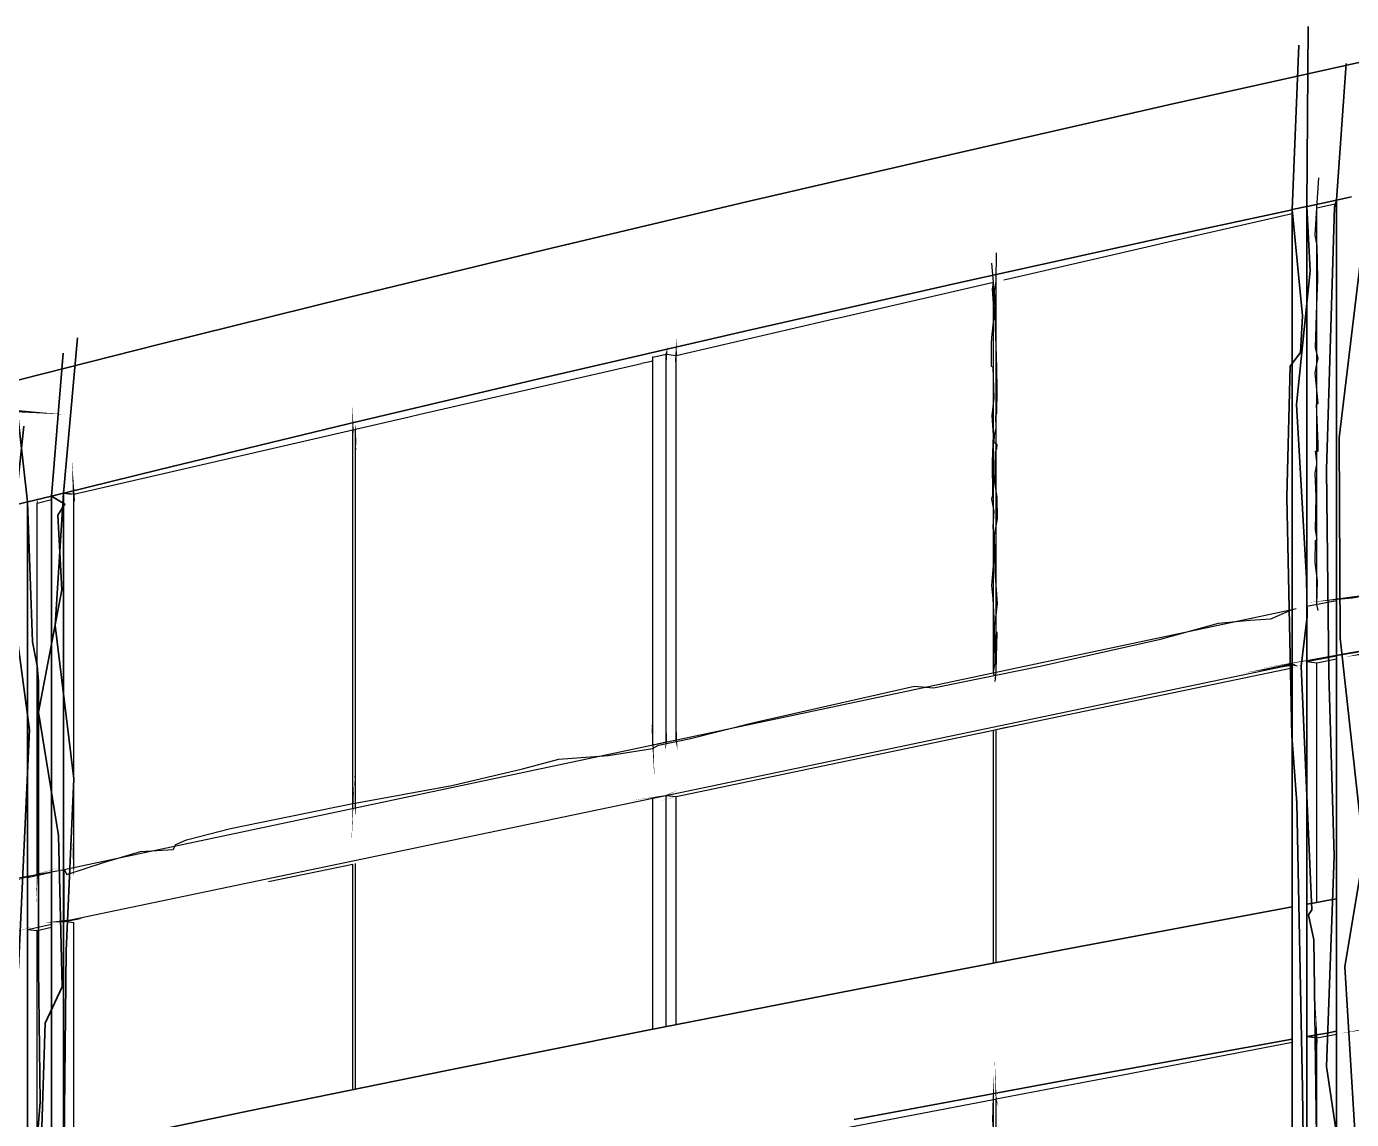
# Model space of a CAD drawing. Header units: inches. Extents: x -877 to 882, y -418 to 410.
# Drawn here: x -603.8 to -516, y 166.5 to 238.9 of the extents above; entities that cross this region are included whole.
import ezdxf

# ---------------------------------------------------------------- set-up
doc = ezdxf.new("R2010")
doc.units = ezdxf.units.IN
doc.header["$LTSCALE"] = 0.5
doc.header["$MEASUREMENT"] = 0
doc.layers.get('0').update_dxf_attribs({"lineweight": 18})
for name, color, linetype, lineweight in [('A-Glaz-Curt', 52, 'Continuous', 35), ('A-Glaz-Curt-Unit', 51, 'Continuous', 25), ('A-Wall', 113, 'Continuous', 35)]:
    doc.layers.add(name, color=color, linetype=linetype, lineweight=lineweight)

# ---------------------------------------------------------------- blocks, each defined once
blk = doc.blocks.new('*U12')
at = {"color": 7, "linetype": 'Continuous', "lineweight": -3}
for p, q in [((-528.425, 224.528), (-519.92, 226.487)), ((-538.636, 222.176), (-528.695, 224.466)), ((-528.695, 224.466), (-528.425, 224.528)), ((-539.034, 222.084), (-538.636, 222.176)), ((-549.76, 219.613), (-539.726, 221.924)), ((-550.294, 219.49), (-549.76, 219.613)), ((-577.714, 213.173), (-563.05, 216.551)), ((-563.049, 216.552), (-562.391, 216.703)), ((-581.998, 212.186), (-578.433, 213.008)), ((-578.433, 213.008), (-577.714, 213.173)), ((-562.284, 187.749), (-561.439, 187.926)), ((-587.771, 182.216), (-582.169, 183.386)), ((-600.674, 179.521), (-600.674, 179.521)), ((-600.674, 179.521), (-600.674, 179.521)), ((-533.519, 168.975), (-531.144, 169.429))]:
    blk.add_line(p, q, dxfattribs=at)
at = {"layer": 'A-Glaz-Curt', "color": 143, "linetype": 'Continuous', "lineweight": 35}
for p, q in [((-527.628, 233.777), (-512.723, 237.088)), ((-542.046, 230.505), (-527.628, 233.777)), ((-555.989, 227.272), (-542.046, 230.505)), ((-516.975, 227.369), (-515.99, 227.581)), ((-569.465, 224.077), (-555.989, 227.272)), ((-527.628, 225.059), (-519.92, 226.726)), ((-519.92, 226.734), (-518.941, 226.946)), ((-519.92, -208.161), (-519.92, 226.734)), ((-518.941, -208.235), (-518.941, 226.946)), ((-518.941, 226.946), (-518.918, 226.942)), ((-518.918, 226.942), (-516.975, 227.362)), ((-516.975, -208.384), (-516.975, 227.369)), ((-542.046, 221.873), (-527.628, 225.059)), ((-582.486, 220.92), (-569.465, 224.077)), ((-555.989, 218.726), (-542.046, 221.873)), ((-595.06, 217.801), (-582.486, 220.92)), ((-569.465, 215.615), (-555.989, 218.726)), ((-607.197, 214.721), (-595.06, 217.801)), ((-582.486, 212.542), (-569.465, 215.615)), ((-595.06, 209.506), (-582.486, 212.542)), ((-601.334, 207.956), (-595.06, 209.506)), ((-604.526, 207.173), (-603.737, 207.369)), ((-603.737, -201.392), (-603.737, 207.369)), ((-603.737, 207.369), (-603.717, 207.367)), ((-603.717, 207.367), (-602.152, 207.754)), ((-602.152, 207.762), (-601.358, 207.959)), ((-602.152, -201.529), (-602.152, 207.762)), ((-601.358, -201.598), (-601.358, 207.959)), ((-601.358, 207.959), (-600.784, 207.892)), ((-518.287, 180.844), (-517.631, 180.965)), ((-517.631, 180.965), (-516.975, 181.086)), ((-516.975, 172.306), (-516.975, 181.086)), ((-516.975, 181.086), (-516.975, 181.086)), ((-534.676, 177.781), (-519.92, 180.542)), ((-519.92, 171.779), (-519.92, 180.542)), ((-519.92, 180.542), (-519.92, 180.542)), ((-518.941, 180.724), (-518.287, 180.844)), ((-518.941, 171.954), (-518.941, 180.724)), ((-548.946, 175.051), (-534.676, 177.781)), ((-562.739, 172.355), (-548.946, 175.051)), ((-576.065, 169.691), (-562.739, 172.355)), ((-518.287, 172.071), (-517.631, 172.188)), ((-517.631, 172.188), (-516.975, 172.306)), ((-516.975, 172.306), (-516.975, 172.306)), ((-534.676, 169.105), (-519.92, 171.779)), ((-519.92, 171.779), (-519.92, 171.779)), ((-518.941, 171.954), (-518.287, 172.071)), ((-518.941, 171.954), (-518.29, 171.879)), ((-588.935, 167.059), (-576.065, 169.691)), ((-548.946, 166.462), (-534.676, 169.105)), ((-601.357, 164.459), (-588.935, 167.059))]:
    blk.add_line(p, q, dxfattribs=at)
at = {"layer": 'A-Glaz-Curt-Unit', "color": 141, "linetype": 'Continuous', "lineweight": 25}
for p, q in [((-518.29, 226.855), (-516.975, 227.138)), ((-518.29, 200.583), (-518.29, 226.855)), ((-560.749, 217.081), (-550.294, 219.49)), ((-560.749, 191.615), (-560.749, 217.081)), ((-562.39, 216.704), (-562.284, 216.728)), ((-600.674, 207.884), (-582.169, 212.147)), ((-603.086, 207.294), (-602.152, 207.525)), ((-603.086, 182.635), (-603.086, 207.294)), ((-600.674, 183.167), (-600.674, 207.884)), ((-518.29, 196.719), (-516.975, 196.976)), ((-518.29, 180.844), (-518.29, 196.719)), ((-539.544, 192.287), (-519.92, 196.385)), ((-560.749, 187.859), (-539.726, 192.249)), ((-560.749, 172.744), (-560.749, 187.859)), ((-603.086, 178.986), (-602.152, 179.196)), ((-600.674, 164.602), (-600.674, 179.521)), ((-603.086, 164.092), (-603.086, 178.986)), ((-518.29, 171.879), (-516.975, 172.114)), ((-531.144, 169.429), (-519.92, 171.574)), ((-518.29, 139.491), (-518.29, 171.879)), ((-539.544, 167.824), (-533.519, 168.975)), ((-560.749, 163.772), (-539.726, 167.789))]:
    blk.add_line(p, q, dxfattribs=at)
at = {"layer": 'A-Glaz-Curt-Unit', "color": 143, "linetype": 'Continuous', "lineweight": 25}
for p, q in [((-539.726, 196.063), (-539.726, 221.924)), ((-539.544, 196.102), (-539.544, 221.967)), ((-562.284, 216.961), (-561.4, 217.164)), ((-562.284, 191.29), (-562.284, 216.961)), ((-561.4, 191.477), (-561.4, 217.164)), ((-561.4, 217.164), (-560.749, 217.081)), ((-582.169, 212.147), (-581.998, 212.186)), ((-582.169, 187.082), (-582.169, 212.147)), ((-581.998, 187.118), (-581.998, 212.186)), ((-601.315, 183.031), (-519.928, 200.253)), ((-519.928, 196.601), (-519.928, 200.253)), ((-519.928, 200.253), (-519.92, 200.252)), ((-518.94, 200.455), (-516.975, 200.843)), ((-518.94, 196.801), (-518.94, 200.455)), ((-516.975, 197.185), (-516.975, 200.843)), ((-516.975, 200.843), (-516.975, 200.843)), ((-518.94, 196.801), (-516.975, 197.185)), ((-518.94, 196.801), (-518.29, 196.719)), ((-516.975, 197.185), (-516.975, 197.185)), ((-561.439, 187.926), (-519.928, 196.601)), ((-519.928, 196.601), (-519.92, 196.6)), ((-562.284, 191.29), (-561.4, 191.477)), ((-561.4, 191.477), (-561.4, 191.477)), ((-539.726, 192.249), (-539.544, 192.287)), ((-539.726, 176.815), (-539.726, 192.249)), ((-539.544, 176.85), (-539.544, 192.287)), ((-562.284, 187.749), (-561.439, 187.926)), ((-561.4, 172.617), (-561.4, 187.934)), ((-561.4, 187.934), (-560.749, 187.859)), ((-601.315, 179.592), (-562.284, 187.749)), ((-562.284, 172.444), (-562.284, 187.749)), ((-603.735, 182.487), (-602.152, 182.847)), ((-602.152, 179.411), (-602.152, 182.847)), ((-602.152, 182.847), (-602.152, 182.847)), ((-601.315, 179.592), (-601.315, 183.031)), ((-582.169, 168.442), (-582.169, 183.386)), ((-581.998, 168.477), (-581.998, 183.421)), ((-603.735, 179.055), (-603.735, 182.487)), ((-603.735, 179.055), (-602.152, 179.411)), ((-602.152, 179.411), (-602.152, 179.411)), ((-601.315, 179.592), (-600.674, 179.521)), ((-603.735, 179.055), (-603.086, 178.986)), ((-539.726, 167.789), (-539.544, 167.824)), ((-539.726, 135.903), (-539.726, 167.789)), ((-539.544, 135.934), (-539.544, 167.824))]:
    blk.add_line(p, q, dxfattribs=at)
blk = doc.blocks.new('New Napkin Sketch')
at = {"layer": 'A-Wall', "color": 143, "linetype": 'Continuous', "lineweight": 35}
for p, q in [((-527.628, 233.777), (-512.723, 237.088)), ((-542.046, 230.505), (-527.628, 233.777)), ((-555.989, 227.272), (-542.046, 230.505)), ((-516.975, 227.369), (-515.99, 227.581)), ((-569.465, 224.077), (-555.989, 227.272)), ((-527.628, 225.059), (-519.92, 226.726)), ((-519.92, 226.734), (-518.941, 226.946)), ((-518.941, 226.946), (-518.918, 226.942)), ((-518.918, 226.942), (-516.975, 227.362)), ((-542.046, 221.873), (-527.628, 225.059)), ((-582.486, 220.92), (-569.465, 224.077)), ((-555.989, 218.726), (-542.046, 221.873)), ((-595.06, 217.801), (-582.486, 220.92)), ((-569.465, 215.615), (-555.989, 218.726)), ((-607.197, 214.721), (-595.06, 217.801)), ((-582.486, 212.542), (-569.465, 215.615)), ((-595.06, 209.506), (-582.486, 212.542)), ((-601.334, 207.956), (-595.06, 209.506)), ((-604.526, 207.173), (-603.737, 207.369)), ((-603.737, 207.369), (-603.717, 207.367)), ((-603.717, 207.367), (-602.152, 207.754)), ((-602.152, 207.762), (-601.358, 207.959)), ((-601.358, 207.959), (-600.784, 207.892)), ((-518.287, 180.844), (-517.631, 180.965)), ((-517.631, 180.965), (-516.975, 181.086)), ((-516.975, 172.306), (-516.975, 181.086)), ((-516.975, 181.086), (-516.975, 181.086)), ((-534.676, 177.781), (-519.92, 180.542)), ((-519.92, 171.779), (-519.92, 180.542)), ((-519.92, 180.542), (-519.92, 180.542)), ((-518.941, 180.724), (-518.287, 180.844)), ((-518.941, 171.954), (-518.941, 180.724)), ((-548.946, 175.051), (-534.676, 177.781)), ((-562.739, 172.355), (-548.946, 175.051)), ((-576.065, 169.691), (-562.739, 172.355)), ((-518.287, 172.071), (-517.631, 172.188)), ((-517.631, 172.188), (-516.975, 172.306)), ((-516.975, 172.306), (-516.975, 172.306)), ((-534.676, 169.105), (-519.92, 171.779)), ((-519.92, 171.779), (-519.92, 171.779)), ((-518.941, 171.954), (-518.287, 172.071)), ((-518.941, 171.954), (-518.29, 171.879)), ((-588.935, 167.059), (-576.065, 169.691)), ((-548.946, 166.462), (-534.676, 169.105)), ((-601.357, 164.459), (-588.935, 167.059))]:
    blk.add_line(p, q, dxfattribs=at)
at = {"layer": 'A-Wall', "color": 141, "linetype": 'Continuous', "lineweight": 25}
for p, q in [((-518.29, 226.855), (-516.975, 227.138)), ((-560.749, 217.081), (-550.294, 219.49)), ((-562.39, 216.704), (-562.284, 216.728)), ((-600.674, 207.884), (-582.169, 212.147)), ((-603.086, 207.294), (-602.152, 207.525)), ((-518.29, 196.719), (-516.975, 196.976)), ((-518.29, 180.844), (-518.29, 196.719)), ((-560.749, 172.744), (-560.749, 187.859)), ((-603.086, 178.986), (-602.152, 179.196)), ((-600.674, 164.602), (-600.674, 179.521)), ((-603.086, 164.092), (-603.086, 178.986)), ((-518.29, 171.879), (-516.975, 172.114)), ((-531.144, 169.429), (-519.92, 171.574)), ((-539.544, 167.824), (-533.519, 168.975))]:
    blk.add_line(p, q, dxfattribs=at)
at = {"layer": 'A-Wall', "color": 7, "linetype": 'Continuous', "lineweight": -3}
for p, q in [((-528.425, 224.528), (-519.92, 226.487)), ((-538.636, 222.176), (-528.695, 224.466)), ((-528.695, 224.466), (-528.425, 224.528)), ((-539.034, 222.084), (-538.636, 222.176)), ((-549.76, 219.613), (-539.726, 221.924)), ((-550.294, 219.49), (-549.76, 219.613)), ((-577.714, 213.173), (-563.05, 216.551)), ((-563.049, 216.552), (-562.391, 216.703)), ((-581.998, 212.186), (-578.433, 213.008)), ((-578.433, 213.008), (-577.714, 213.173)), ((-562.284, 187.749), (-561.439, 187.926)), ((-587.771, 182.216), (-582.169, 183.386)), ((-600.674, 179.521), (-600.674, 179.521)), ((-600.674, 179.521), (-600.674, 179.521)), ((-533.519, 168.975), (-531.144, 169.429))]:
    blk.add_line(p, q, dxfattribs=at)
at = {"layer": 'A-Wall', "color": 143, "linetype": 'Continuous', "lineweight": 25}
for p, q in [((-562.284, 216.961), (-561.4, 217.164)), ((-561.4, 217.164), (-560.749, 217.081)), ((-582.169, 212.147), (-581.998, 212.186)), ((-519.928, 196.601), (-519.928, 200.253)), ((-519.928, 200.253), (-519.92, 200.252)), ((-518.94, 200.455), (-516.975, 200.843)), ((-518.94, 196.801), (-518.94, 200.455)), ((-516.975, 197.185), (-516.975, 200.843)), ((-516.975, 200.843), (-516.975, 200.843)), ((-518.94, 196.801), (-516.975, 197.185)), ((-518.94, 196.801), (-518.29, 196.719)), ((-516.975, 197.185), (-516.975, 197.185)), ((-519.928, 196.601), (-519.92, 196.6)), ((-562.284, 191.29), (-561.4, 191.477)), ((-561.4, 191.477), (-561.4, 191.477)), ((-539.726, 192.249), (-539.544, 192.287)), ((-539.726, 176.815), (-539.726, 192.249)), ((-539.544, 176.85), (-539.544, 192.287)), ((-562.284, 187.749), (-561.439, 187.926)), ((-561.4, 172.617), (-561.4, 187.934)), ((-561.4, 187.934), (-560.749, 187.859)), ((-562.284, 172.444), (-562.284, 187.749)), ((-603.735, 182.487), (-602.152, 182.847)), ((-602.152, 179.411), (-602.152, 182.847)), ((-602.152, 182.847), (-602.152, 182.847)), ((-601.315, 179.592), (-601.315, 183.031)), ((-582.169, 168.442), (-582.169, 183.386)), ((-581.998, 168.477), (-581.998, 183.421)), ((-603.735, 179.055), (-603.735, 182.487)), ((-603.735, 179.055), (-602.152, 179.411)), ((-602.152, 179.411), (-602.152, 179.411)), ((-601.315, 179.592), (-600.674, 179.521)), ((-603.735, 179.055), (-603.086, 178.986)), ((-539.726, 167.789), (-539.544, 167.824))]:
    blk.add_line(p, q, dxfattribs=at)
at = {"layer": 'A-Wall', "color": 143, "linetype": 'Continuous', "lineweight": 35, "extrusion": (0, 0, -1)}
for points in [[(515.447, 160.239), (516.431, 176.571), (515.179, 184.153), (516.751, 198.337), (516.804, 211.609), (515.387, 223.343)], [(517.982, 50.011), (519.148, 61.406), (518.498, 76.56), (519.431, 79.673), (518.72, 95.987), (519.717, 105.739), (518.162, 106.969), (519.451, 112.858), (519.121, 124.065), (518.516, 134.156), (519.832, 145.083), (519.525, 159.159), (518.285, 163.707), (518.476, 178.371), (518.833, 180.029), (518.626, 180.351), (519.336, 196.498), (518.939, 199.788), (518.975, 202.331), (519.624, 213.819), (518.725, 222.678), (518.941, 226.946), (518.871, 238.863)], [(519.378, 54.745), (520.058, 59.5), (519.614, 61.29), (519.964, 76.373), (520.331, 89.731), (520.803, 98.864), (519.256, 99.674), (520.576, 106.414), (520.52, 117.683), (519.506, 135.257), (519.979, 146.742), (518.984, 150.601), (519.239, 168.499), (519.606, 187.43), (519.953, 191.87), (520.269, 207.696), (520.061, 216.36), (519.368, 217.275), (519.228, 219.703), (519.92, 226.734), (519.49, 237.631)], [(517.256, 39.736), (516.064, 58.901), (516.364, 71.647), (517.099, 72.499), (516.711, 74.636), (517.637, 89.923), (517.488, 97.868), (516.393, 105.805), (516.834, 118.384), (516.908, 127.211), (516.173, 130.954), (517.17, 145.29), (517.51, 155.15), (516.46, 158.742), (516.378, 161.515), (517.636, 169.963), (517.137, 183.913), (517.484, 195.958), (517.652, 209.519), (517.111, 226.888), (516.975, 227.369), (516.333, 236.42)], [(601.942, 49.249), (601.677, 58.091), (600.507, 70.503), (601.821, 86.637), (601.407, 103.84), (600.821, 120.251), (601.141, 130.652), (601.681, 144.626), (601.322, 157.697), (601.374, 158.572), (601.181, 177.637), (600.664, 189.023), (601.908, 199.182), (601.358, 207.959), (600.428, 218.243)], [(601.807, 42.372), (601.476, 60.193), (602.012, 65.144), (602.679, 74.822), (602.259, 78.491), (602.365, 82.822), (602.714, 96.535), (602.282, 104.109), (602.24, 106.831), (601.488, 111.261), (602.968, 129.365), (601.463, 136.257), (603.074, 143.342), (603.074, 156.991), (602.561, 172.85), (601.438, 175.252), (601.685, 185.276), (602.997, 193.44), (601.463, 201.539), (601.722, 206.492), (601.265, 207.227), (602.152, 207.762), (601.373, 217.218)], [(603.913, 43.513), (602.919, 62.55), (602.922, 79.524), (603.004, 93.968), (603.452, 110.912), (603.689, 113.039), (603.142, 123.254), (604.236, 130.807), (603.401, 144.319), (603.452, 160.669), (602.903, 167.607), (603.013, 176.438), (603.016, 195.498), (603.084, 196.503), (603.399, 198.094), (603.737, 207.369), (604.522, 214.458)], [(603.734, 53), (604.572, 58.364), (603.727, 61.609), (604.585, 67.86), (604.655, 86.219), (604.145, 96.599), (603.591, 99.889), (603.878, 117.269), (604.88, 127.475), (604.323, 144.694), (604.428, 155.331), (605.264, 158.165), (605.288, 172.115), (604.326, 176.518), (603.612, 192.282), (605.469, 206.132), (604.526, 207.173), (603.984, 212.386)]]:
    blk.add_lwpolyline(points, dxfattribs=at)
at = {"layer": 'A-Wall', "color": 141, "linetype": 'Continuous', "lineweight": 25, "extrusion": (0, 0, -1)}
blk.add_lwpolyline([(518.202, 200.171), (518.29, 200.583), (518.249, 202.114), (518.387, 203.388), (518.382, 204.812), (518.27, 204.881), (518.386, 205.528), (518.338, 207.731), (518.402, 209.265), (518.296, 209.847), (518.286, 210.044), (518.383, 210.726), (518.201, 210.727), (518.193, 211.232), (518.315, 213.843), (518.197, 213.901), (518.39, 215.912), (518.265, 216.615), (518.209, 216.895), (518.384, 217.578), (518.308, 219.777), (518.227, 222.136), (518.268, 224.348), (518.407, 225.046), (518.29, 226.855), (518.162, 228.846)], dxfattribs=at)
at = {"layer": 'A-Wall', "color": 252, "linetype": 'Continuous', "lineweight": 50, "extrusion": (0, 0, -1)}
blk.add_lwpolyline([(610.652, 213.822, 0.436, 0, 0), (601.232, 213.159, 0, 0, 0)], format="xyseb", dxfattribs=at)
at = {"layer": 'A-Wall', "color": 143, "linetype": 'Continuous', "lineweight": 25, "extrusion": (0, 0, -1)}
for points in [[(539.639, 195.82), (539.726, 196.063), (539.612, 196.728), (539.642, 199.223), (539.734, 200.943), (539.833, 201.842), (539.624, 204.209), (539.737, 205.715), (539.681, 206.769), (539.823, 207.544), (539.749, 207.836), (539.777, 210.037), (539.718, 211.793), (539.803, 213.089), (539.67, 214.235), (539.727, 216.307), (539.854, 216.331), (539.841, 216.425), (539.838, 217.842), (539.82, 218.264), (539.703, 219.482), (539.666, 219.835), (539.779, 221.49), (539.768, 221.594), (539.726, 221.924), (539.834, 223.191)], [(539.599, 195.474), (539.544, 196.102), (539.524, 197.117), (539.478, 198.72), (539.537, 198.73), (539.561, 199.693), (539.451, 200.642), (539.599, 202.763), (539.651, 205.196), (539.449, 206.242), (539.477, 207.696), (539.617, 208.651), (539.582, 210.692), (539.486, 210.91), (539.479, 211.158), (539.669, 211.307), (539.649, 211.834), (539.54, 212.235), (539.569, 213.076), (539.494, 213.251), (539.473, 214.828), (539.495, 216.253), (539.535, 217.716), (539.591, 218.947), (539.635, 220.86), (539.648, 221.408), (539.544, 221.967), (539.514, 223.863)], [(605.687, 182.223), (601.315, 183.031), (601.138, 182.685), (598.698, 183.479), (596.257, 184.211), (594.091, 184.353), (593.914, 184.688), (593.188, 184.99), (590.281, 185.743), (582.388, 187.353), (575.624, 188.594), (570.93, 189.682), (568.515, 190.327), (565.25, 190.579), (562.324, 191.026), (561.922, 191.249), (559.875, 191.679), (555.588, 192.749), (552.861, 193.369), (544.953, 195.158), (543.692, 195.046), (536.624, 196.49), (528.655, 198.275), (524.796, 199.34), (522.706, 199.537), (521.325, 199.634), (519.928, 200.253), (519.657, 200.321)]]:
    blk.add_lwpolyline(points, dxfattribs=at)
at = {"layer": 'A-Wall', "color": 141, "linetype": 'Continuous', "lineweight": 25, "extrusion": (0, 0, -1)}
for points in [[(560.652, 190.933, 0, 0.11, 0), (560.749, 191.615, 0.11, 0, 0), (560.684, 192.224, 0, 0, 0), (560.756, 193.423, 0, 0, 0), (560.741, 194.09, 0, 0, 0), (560.711, 195.996, 0, 0, 0), (560.717, 196.791, 0, 0, 0), (560.719, 197.046, 0, 0, 0), (560.651, 197.24, 0, 0, 0), (560.702, 199.61, 0, 0, 0), (560.785, 200.316, 0, 0, 0), (560.749, 201.59, 0, 0, 0), (560.852, 204.11, 0, 0, 0), (560.85, 206.611, 0, 0, 0), (560.807, 207.574, 0, 0, 0), (560.721, 208.59, 0, 0, 0), (560.835, 209.631, 0, 0, 0), (560.648, 210.221, 0, 0, 0), (560.844, 211.61, 0, 0, 0), (560.839, 214.076, 0, 0, 0), (560.834, 216.567, 0, 0.109, 0), (560.749, 217.081, 0.109, 0, 0), (560.725, 218.193, 0, 0, 0)], [(600.68, 182.527, 0, 0.0847, 0), (600.674, 183.167, 0.0847, 0, 0), (600.763, 184.887, 0, 0, 0), (600.716, 185.04, 0, 0, 0), (600.604, 187.053, 0, 0, 0), (600.648, 188.992, 0, 0, 0), (600.701, 189.503, 0, 0, 0), (600.641, 189.756, 0, 0, 0), (600.581, 190.421, 0, 0, 0), (600.779, 191.438, 0, 0, 0), (600.69, 193.805, 0, 0, 0), (600.718, 195.848, 0, 0, 0), (600.631, 195.922, 0, 0, 0), (600.736, 197.538, 0, 0, 0), (600.692, 198.853, 0, 0, 0), (600.696, 201.289, 0, 0, 0), (600.794, 202.333, 0, 0, 0), (600.788, 203.77, 0, 0, 0), (600.768, 205.616, 0, 0, 0), (600.581, 207.32, 0, 0.118, 0), (600.674, 207.884, 0.118, 0, 0), (600.788, 210.149, 0, 0, 0)], [(603.175, 180.619, 0, 0.0535, 0), (603.086, 182.635, 0.0535, 0, 0), (603.1, 184.261, 0, 0, 0), (603.133, 184.904, 0, 0, 0), (603.015, 185.155, 0, 0, 0), (603.023, 185.183, 0, 0, 0), (603.003, 185.377, 0, 0, 0), (603.083, 185.591, 0, 0, 0), (603.161, 185.995, 0, 0, 0), (603.068, 187.179, 0, 0, 0), (603.079, 189.338, 0, 0, 0), (603.166, 191.721, 0, 0, 0), (603.015, 192.056, 0, 0, 0), (603.019, 193.218, 0, 0, 0), (602.981, 195.39, 0, 0, 0), (603.179, 197.364, 0, 0, 0), (603.174, 199.455, 0, 0, 0), (603.158, 201.921, 0, 0, 0), (603.145, 202.123, 0, 0, 0), (603.09, 202.452, 0, 0, 0), (603.121, 202.893, 0, 0, 0), (603.175, 204.763, 0, 0, 0), (603.163, 206.765, 0, 0.0803, 0), (603.086, 207.294, 0.0803, 0, 0), (603.101, 207.629, 0, 0, 0)], [(516.401, 197.1, 0, 0.1, 0), (515.301, 197.296, 0.1, 0, 0), (513.609, 197.594, 0, 0, 0), (512.305, 197.727, 0, 0, 0), (512.223, 197.768, 0, 0, 0), (510.561, 198.246, 0, 0, 0), (509.135, 198.47, 0, 0, 0), (507.839, 198.649, 0, 0, 0), (507.01, 198.769, 0, 0, 0), (506.04, 199.013, 0, 0, 0), (504.597, 199.254, 0, 0, 0), (502.981, 199.465, 0, 0, 0), (501.792, 199.704, 0, 0, 0), (499.905, 200.168, 0, 0, 0), (498.481, 200.276, 0, 0, 0), (496.423, 200.72, 0, 0, 0), (495.284, 200.967, 0, 0, 0), (494.945, 201.124, 0, 0, 0), (494.063, 201.174, 0, 0, 0), (493.991, 201.129, 0, 0.0103, 0), (492.019, 201.549, 0.0103, 0, 0), (491.002, 201.667, 0, 0, 0)], [(540.952, 192.002, 0, 0.0617, 0), (539.544, 192.287, 0.0617, 0, 0), (538.669, 192.525, 0, 0, 0), (537.597, 192.766, 0, 0, 0), (537.573, 192.778, 0, 0, 0), (535.628, 193.14, 0, 0, 0), (534.206, 193.416, 0, 0, 0), (533.091, 193.689, 0, 0, 0), (531.853, 193.831, 0, 0, 0), (531.429, 194.028, 0, 0, 0), (530.773, 194.053, 0, 0, 0), (530.005, 194.315, 0, 0, 0), (528.832, 194.509, 0, 0, 0), (528.274, 194.685, 0, 0, 0), (527.252, 194.931, 0, 0, 0), (525.482, 195.3, 0, 0, 0), (524.626, 195.498, 0, 0, 0), (524.09, 195.529, 0, 0, 0), (522.177, 195.904, 0, 0, 0), (521.098, 196.125, 0, 0, 0), (520.264, 196.32, 0, 0.0158, 0), (519.92, 196.385, 0.0158, 0, 0), (519.145, 196.625, 0, 0, 0)], [(561.866, 187.534, 0, 0.0166, 0), (560.749, 187.859, 0.0166, 0, 0), (560.657, 187.808, 0, 0, 0), (558.674, 188.356, 0, 0, 0), (556.596, 188.697, 0, 0, 0), (554.999, 188.991, 0, 0, 0), (553.171, 189.35, 0, 0, 0), (551.886, 189.615, 0, 0, 0), (551.166, 189.906, 0, 0, 0), (549.202, 190.214, 0, 0, 0), (548.125, 190.415, 0, 0, 0), (547.702, 190.688, 0, 0, 0), (546.521, 190.761, 0, 0, 0), (546.362, 190.918, 0, 0, 0), (544.985, 191.211, 0, 0, 0), (543.161, 191.62, 0, 0, 0), (542.471, 191.69, 0, 0, 0), (540.969, 191.893, 0, 0, 0), (540.957, 191.995, 0, 0, 0), (540.721, 191.942, 0, 0.00648, 0), (539.726, 192.249, 0.00648, 0, 0), (537.675, 192.729, 0, 0, 0)], [(516.807, 172.143, 0, 0.0609, 0), (515.301, 172.407, 0.0609, 0, 0)], [(518.341, 138.618, 0, 0.0494, 0), (518.29, 139.491, 0.0494, 0, 0), (518.139, 141.901, 0, 0, 0), (518.434, 142.184, 0, 0, 0), (518.365, 143.694, 0, 0, 0), (518.13, 145.657, 0, 0, 0), (518.145, 146.095, 0, 0, 0), (518.362, 149.321, 0, 0, 0), (518.281, 150.729, 0, 0, 0), (518.182, 153.3, 0, 0, 0), (518.246, 155.281, 0, 0, 0), (518.273, 158.498, 0, 0, 0), (518.435, 160.263, 0, 0, 0), (518.21, 163.215, 0, 0, 0), (518.209, 165.779, 0, 0, 0), (518.43, 168.572, 0, 0, 0), (518.231, 171.465, 0, 0.0869, 0), (518.29, 171.879, 0.0869, 0, 0), (518.363, 173.851, 0, 0, 0)], [(562.614, 163.389, 0, 0.096, 0), (560.749, 163.772, 0.096, 0, 0), (560.187, 163.91, 0, 0, 0), (559.021, 164.163, 0, 0, 0), (557.926, 164.322, 0, 0, 0), (556.079, 164.703, 0, 0, 0), (555.728, 164.781, 0, 0, 0), (554.757, 165.02, 0, 0, 0), (552.915, 165.311, 0, 0, 0), (551.031, 165.737, 0, 0, 0), (549.309, 166.018, 0, 0, 0), (547.219, 166.348, 0, 0, 0), (547.102, 166.438, 0, 0, 0), (545.076, 166.745, 0, 0, 0), (543.512, 167.153, 0, 0, 0), (542.279, 167.303, 0, 0, 0), (541.554, 167.502, 0, 0, 0), (540.325, 167.674, 0, 0.0124, 0), (539.726, 167.789, 0.0124, 0, 0), (539.24, 167.826, 0, 0, 0)]]:
    blk.add_lwpolyline(points, format="xyseb", dxfattribs=at)
at = {"layer": 'A-Wall', "color": 143, "linetype": 'Continuous', "lineweight": 25, "extrusion": (0, 0, -1)}
for points in [[(522.128, 196.319, 0, 0.112, 0), (515.942, 197.38, 0.112, 0, 0), (507.887, 198.752, 0, 0, 0)], [(562.182, 188.965, 0, 0.0797, 0), (562.284, 191.29, 0.0797, 0, 0), (562.395, 192.761, 0, 0, 0), (562.163, 193.226, 0, 0, 0), (562.235, 194.457, 0, 0, 0), (562.267, 195.188, 0, 0, 0), (562.224, 197.37, 0, 0, 0), (562.225, 199.333, 0, 0, 0), (562.343, 200.641, 0, 0, 0), (562.309, 200.996, 0, 0, 0), (562.314, 203.501, 0, 0, 0), (562.325, 205.396, 0, 0, 0), (562.404, 206.142, 0, 0, 0), (562.235, 207.281, 0, 0, 0), (562.406, 209.557, 0, 0, 0), (562.295, 211.401, 0, 0, 0), (562.399, 211.753, 0, 0, 0), (562.259, 213.923, 0, 0, 0), (562.342, 215.881, 0, 0.0664, 0), (562.284, 216.961, 0.0664, 0, 0), (562.342, 217.062, 0, 0, 0)], [(561.477, 190.83, 0, 0.0875, 0), (561.4, 191.477, 0.0875, 0, 0), (561.369, 192.336, 0, 0, 0), (561.383, 192.919, 0, 0, 0), (561.31, 195.433, 0, 0, 0), (561.298, 197.492, 0, 0, 0), (561.377, 199.18, 0, 0, 0), (561.474, 199.218, 0, 0, 0), (561.289, 200.951, 0, 0, 0), (561.454, 201.542, 0, 0, 0), (561.367, 203.84, 0, 0, 0), (561.284, 205.407, 0, 0, 0), (561.389, 206.13, 0, 0, 0), (561.457, 206.725, 0, 0, 0), (561.445, 207.113, 0, 0, 0), (561.51, 208.682, 0, 0, 0), (561.464, 209.118, 0, 0, 0), (561.424, 211.503, 0, 0, 0), (561.289, 213.113, 0, 0, 0), (561.374, 214.997, 0, 0, 0), (561.294, 215.026, 0, 0, 0), (561.402, 216.067, 0, 0.117, 0), (561.4, 217.164, 0.117, 0, 0), (561.312, 217.638, 0, 0, 0)], [(582.262, 184.711, 0, 0.0506, 0), (582.169, 187.082, 0.0506, 0, 0), (582.054, 189.38, 0, 0, 0), (582.17, 189.925, 0, 0, 0), (582.081, 190.667, 0, 0, 0), (582.153, 192.873, 0, 0, 0), (582.128, 193.273, 0, 0, 0), (582.15, 195.103, 0, 0, 0), (582.188, 195.83, 0, 0, 0), (582.179, 196.775, 0, 0, 0), (582.122, 197.416, 0, 0, 0), (582.25, 198.844, 0, 0, 0), (582.197, 200.256, 0, 0, 0), (582.285, 202.378, 0, 0, 0), (582.146, 204.353, 0, 0, 0), (582.225, 206.675, 0, 0, 0), (582.261, 207.487, 0, 0, 0), (582.171, 209.337, 0, 0, 0), (582.147, 211.652, 0, 0.0971, 0), (582.169, 212.147, 0.0971, 0, 0), (582.213, 213.932, 0, 0, 0)], [(582.013, 186.443, 0, 0.0638, 0), (581.998, 187.118, 0.0638, 0, 0), (582.079, 187.274, 0, 0, 0), (581.95, 187.427, 0, 0, 0), (581.953, 188.963, 0, 0, 0), (582.022, 190.365, 0, 0, 0), (582.036, 190.916, 0, 0, 0), (581.963, 192.006, 0, 0, 0), (582.089, 193.806, 0, 0, 0), (581.952, 194.873, 0, 0, 0), (582.008, 196.602, 0, 0, 0), (581.96, 197.219, 0, 0, 0), (582.031, 199.485, 0, 0, 0), (582.106, 201.547, 0, 0, 0), (582.003, 203.207, 0, 0, 0), (581.937, 204.774, 0, 0, 0), (581.957, 204.953, 0, 0, 0), (581.921, 205.939, 0, 0, 0), (582.094, 207.896, 0, 0, 0), (582.061, 207.943, 0, 0, 0), (581.881, 208.481, 0, 0, 0), (581.923, 210.69, 0, 0.0536, 0), (581.998, 212.186, 0.0536, 0, 0), (581.976, 212.482, 0, 0, 0)], [(518.788, 200.713, 0, 0.136, 0), (515.942, 201.041, 0.136, 0, 0), (511.963, 201.62, 0, 0, 0), (507.169, 202.604, 0, 0, 0), (504.301, 203.4, 0, 0, 0), (503.374, 203.56, 0, 0, 0), (502.36, 203.533, 0, 0, 0), (500.545, 203.744, 0, 0, 0), (497.522, 204.272, 0, 0, 0), (496.972, 204.555, 0, 0, 0), (496.724, 204.771, 0, 0, 0), (492.08, 205.409, 0, 0, 0), (488.422, 205.912, 0, 0, 0), (487.562, 206.464, 0, 0, 0), (485.164, 206.972, 0, 0, 0), (485.125, 206.872, 0, 0, 0), (481.311, 207.57, 0, 0, 0), (478.531, 207.761, 0, 0, 0), (474.419, 208.914, 0, 0, 0), (473.685, 208.707, 0, 0, 0), (470.24, 209.688, 0, 0, 0), (469.034, 209.496, 0, 0.114, 0), (467.386, 210.027, 0.114, 0, 0), (467.259, 209.981, 0, 0, 0)], [(563.856, 187.565, 0, 0.0464, 0), (561.439, 187.926, 0.0464, 0, 0), (560.628, 188.275, 0, 0, 0), (560.388, 188.02, 0, 0, 0), (558.091, 188.415, 0, 0, 0), (555.357, 189.224, 0, 0, 0), (552.221, 189.926, 0, 0, 0), (549.769, 190.539, 0, 0, 0), (549.586, 190.24, 0, 0, 0), (549.308, 190.659, 0, 0, 0), (548.967, 190.731, 0, 0, 0), (546.328, 191.294, 0, 0, 0), (544.694, 191.456, 0, 0, 0), (543.858, 191.497, 0, 0, 0), (542.695, 191.992, 0, 0, 0), (539.571, 192.461, 0, 0, 0), (536.812, 193.048, 0, 0, 0), (536.512, 193.04, 0, 0, 0), (532.499, 194.021, 0, 0, 0), (528.458, 194.76, 0, 0, 0), (526.714, 195.356, 0, 0, 0), (523.84, 195.869, 0, 0, 0), (523.083, 196.045, 0, 0.168, 0), (519.928, 196.601, 0.168, 0, 0), (519.533, 196.502, 0, 0, 0)], [(602.538, 179.507, 0, 0.146, 0), (601.315, 179.592, 0.146, 0, 0), (599.996, 179.78, 0, 0, 0), (598.259, 180.26, 0, 0, 0), (595.113, 180.864, 0, 0, 0), (592.373, 181.427, 0, 0, 0), (591.471, 181.478, 0, 0, 0), (588.422, 182.123, 0, 0, 0), (585.738, 182.772, 0, 0, 0), (583.284, 183.335, 0, 0, 0), (582.096, 183.663, 0, 0, 0), (578.431, 184.363, 0, 0, 0), (577.619, 184.514, 0, 0, 0), (575.187, 185.078, 0, 0, 0), (573.925, 185.248, 0, 0, 0), (573.916, 185.378, 0, 0, 0), (570.881, 186.007, 0, 0, 0), (568.195, 186.357, 0, 0, 0), (566.756, 186.821, 0, 0, 0), (563.378, 187.478, 0, 0.0595, 0), (562.284, 187.749, 0.0595, 0, 0), (560.45, 188.084, 0, 0, 0)], [(640.109, 173.522, 0, 0.135, 0), (638.341, 174.005, 0.135, 0, 0), (637.856, 174.263, 0, 0, 0), (634.97, 174.862, 0, 0, 0), (632.503, 175.319, 0, 0, 0), (632.395, 175.288, 0, 0, 0), (631.26, 175.634, 0, 0, 0), (629.48, 176, 0, 0, 0), (628.559, 176.435, 0, 0, 0), (626.002, 176.885, 0, 0, 0), (625.671, 177.189, 0, 0, 0), (622.707, 177.751, 0, 0, 0), (619.443, 178.62, 0, 0, 0), (616.474, 179.301, 0, 0, 0), (614.885, 179.631, 0, 0, 0), (612.928, 180.261, 0, 0, 0), (609.579, 181.011, 0, 0, 0), (607.001, 181.543, 0, 0.0603, 0), (604.528, 182.3, 0.0603, 0, 0), (601.437, 183.204, 0, 0, 0)], [(638.987, 170.349, 0, 0.0575, 0), (637.635, 170.848, 0.0575, 0, 0), (634.701, 171.614, 0, 0, 0), (632.781, 171.992, 0, 0, 0), (629.605, 172.702, 0, 0, 0), (626.613, 173.352, 0, 0, 0), (623.582, 174.421, 0, 0, 0), (623.434, 174.211, 0, 0, 0), (623.057, 174.516, 0, 0, 0), (620.259, 175.018, 0, 0, 0), (617.238, 175.702, 0, 0, 0), (615.149, 176.242, 0, 0, 0), (612.218, 177.128, 0, 0, 0), (609.931, 177.434, 0, 0, 0), (608.379, 178.096, 0, 0, 0), (607.469, 178.301, 0, 0, 0), (605.872, 178.412, 0, 0.0319, 0), (604.528, 178.87, 0.0319, 0, 0), (603.275, 179.286, 0, 0, 0)], [(539.673, 134.071, 0, 0.0728, 0), (539.544, 135.934, 0.0728, 0, 0), (539.448, 138.194, 0, 0, 0), (539.68, 141.167, 0, 0, 0), (539.615, 142.532, 0, 0, 0), (539.397, 143.137, 0, 0, 0), (539.559, 144.241, 0, 0, 0), (539.568, 144.284, 0, 0, 0), (539.661, 144.293, 0, 0, 0), (539.549, 147.046, 0, 0, 0), (539.478, 149.977, 0, 0, 0), (539.655, 152.894, 0, 0, 0), (539.545, 153.158, 0, 0, 0), (539.643, 155.355, 0, 0, 0), (539.598, 158.069, 0, 0, 0), (539.675, 159.422, 0, 0, 0), (539.636, 161.178, 0, 0, 0), (539.416, 163.485, 0, 0, 0), (539.564, 165.26, 0, 0, 0), (539.396, 166.878, 0, 0, 0), (539.387, 167.289, 0, 0.0691, 0), (539.544, 167.824, 0.0691, 0, 0), (539.637, 170.468, 0, 0, 0)], [(539.886, 133.183, 0, 0.124, 0), (539.726, 135.903, 0.124, 0, 0), (539.758, 137.914, 0, 0, 0), (539.757, 139.156, 0, 0, 0), (539.851, 141.583, 0, 0, 0), (539.865, 142.221, 0, 0, 0), (539.817, 145.384, 0, 0, 0), (539.726, 147.797, 0, 0, 0), (539.677, 149.943, 0, 0, 0), (539.649, 150.141, 0, 0, 0), (539.646, 151.705, 0, 0, 0), (539.62, 152.829, 0, 0, 0), (539.756, 153.081, 0, 0, 0), (539.75, 155.76, 0, 0, 0), (539.82, 158.717, 0, 0, 0), (539.746, 159.171, 0, 0, 0), (539.841, 160.749, 0, 0, 0), (539.804, 162.519, 0, 0, 0), (539.839, 165.501, 0, 0.0984, 0), (539.726, 167.789, 0.0984, 0, 0), (539.676, 169.561, 0, 0, 0)]]:
    blk.add_lwpolyline(points, format="xyseb", dxfattribs=at)

msp = doc.modelspace()

# ---------------------------------------------------------------- block references
msp.add_blockref('New Napkin Sketch', (0, 0))
at = {"color": 7, "linetype": 'Continuous', "lineweight": -3}
msp.add_blockref('*U12', (0, 0), dxfattribs=at)

doc.saveas('drawing.dxf')
